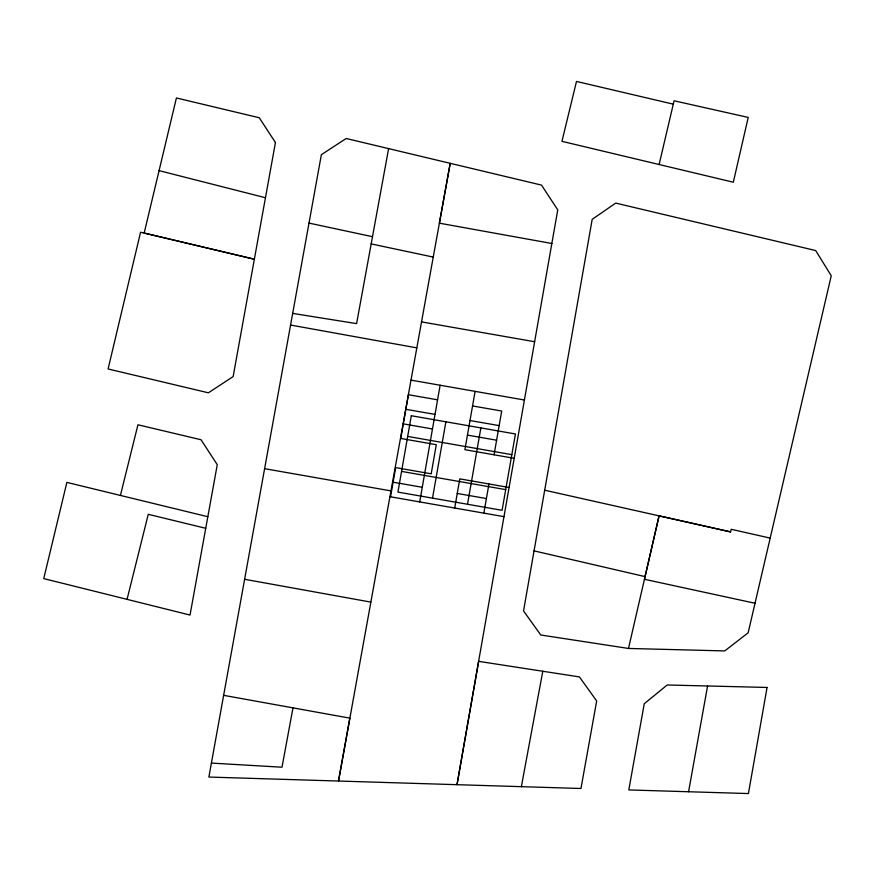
<?xml version="1.0" encoding="UTF-8"?>
<svg xmlns="http://www.w3.org/2000/svg" width="875" height="875" viewBox="0 0 875 875"><rect width="100%" height="100%" fill="white"/><g stroke="black" fill="none" stroke-linecap="round" stroke-linejoin="round"><path stroke-width="1.31" d="M390.556 496.759L395.664 467.611L431.189 473.823L436.286 444.675L400.761 438.452L408.417 394.723L437.577 399.82M419.705 501.911L440.125 385.241M432.523 498.137L445.878 421.794M454.694 508.036L459.802 478.877L509.086 487.495M475.103 391.366L464.909 449.684L514.205 458.314M467.512 504.263L480.867 427.908M483.853 513.133L488.95 483.973M494.058 454.781L501.714 411.042L472.555 405.945M551.841 243.491L557.758 209.88L541.516 185.106L346.183 138.491L321.366 154.678L208.873 777.055L580.967 788.495L596.673 700.973L579.436 676.911L478.647 661.347L457.012 784.678L551.841 243.491L439.403 223.18L450.209 163.286L338.505 781.058L349.858 718.145L223.639 695.33M534.056 550.867L523.534 610.936L540.783 634.998L628.491 648.452L724.741 650.923L748.147 632.789L831.25 275.734L815.664 250.545L615.716 203.098L592.189 219.341L534.056 550.867L645.061 576.614M688.581 791.744L707.569 685.989M205.734 528.303L217.262 464.691L201.02 439.742L137.944 424.78L120.422 495.436L66.872 482.388L43.75 578.594L190.028 615.059L205.734 528.303L148.269 514.303L127.061 599.331M388.609 148.63L356.595 323.619L292.688 313.392M292.983 707.875L282.002 767.211L211.389 763.087M521.358 786.68L542.795 671.223M770.208 538.114L731.205 529.288L730.559 531.891L659.072 515.845L644.47 579.283L755.005 603.258M628.491 648.452L659.072 515.845M673.291 104.158L674.078 100.789L748.223 117.425L733.316 182.219L561.947 141.334L576.494 81.441L673.291 104.158L659.116 164.522M421.542 321.891L534.636 341.731M410.977 380.122L524.409 400.017M405.869 409.303L435.017 414.4M470.006 420.525L499.166 425.622M403.32 423.872L432.469 428.98M467.458 435.105L496.606 440.202M407.684 436.428L511.831 454.65M401.559 471.406L505.706 489.628M393.116 482.191L422.264 487.287M457.242 493.456L486.402 498.553M389.944 496.705L503.978 516.655M264.611 468.672L390.983 490.897M290.533 325.041L416.817 347.867M244.606 579.283L370.825 602.098M371.175 243.906L433.245 257.086M308.995 223.092L372.488 236.688M544.688 490.208L730.559 531.891M120.422 495.436L207.823 516.709M159.075 170.625L265.464 197.739M411.305 415.734L397.939 492.089L502.086 510.311L515.441 433.967L411.305 415.734M767.069 687.455L748.42 793.559L628.797 789.939L644.262 703.708L667.209 684.983L767.069 687.455M275.439 142.527L233.144 376.578L208.381 392.809L108.084 368.966L140.569 232.225L254.352 259.219L144.178 233.056L176.422 97.967L259.262 117.753L275.439 142.527"/></g></svg>
